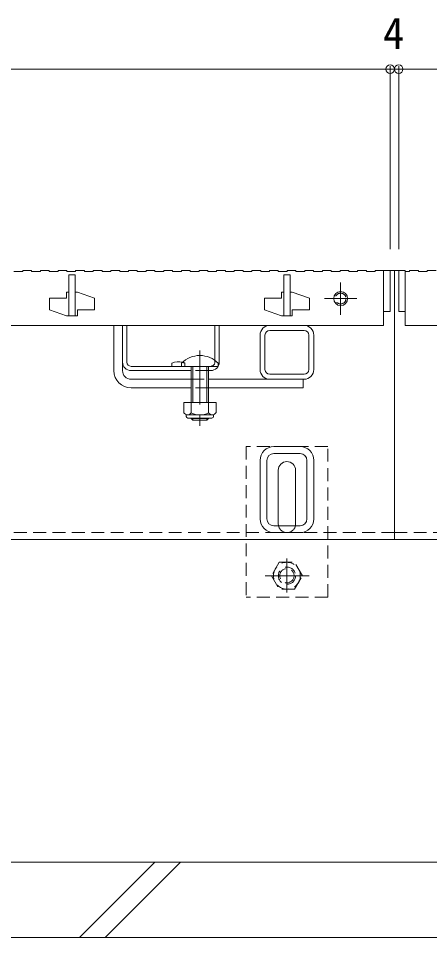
# Model space of a CAD drawing. Units: millimetres at full size, sheet at 1:5; details may follow other scales. Extents: x -1763 to 1942, y -1329 to 1372.
# Drawn here: x -436.7 to -245.4, y -795 to -367.8 of the extents above; entities that cross this region are included whole.
import ezdxf
from ezdxf.enums import TextEntityAlignment as Align

# ---------------------------------------------------------------- set-up
doc = ezdxf.new("R2010")
doc.units = ezdxf.units.MM
doc.header["$LTSCALE"] = 5
doc.header["$PDMODE"] = 32
doc.header["$PDSIZE"] = 4
for name, pattern in [('CHAIN1', [8, 5, -1, 1, -1]), ('CHAIN2', [12, 9, -1, 1, -1]), ('DASHED1', [1.8, 1.2, -0.6])]:
    doc.linetypes.add(name, pattern=pattern)
for name, color, linetype, lineweight in [('4-0_OUTLINE-0', 7, 'Continuous', 9), ('4-2_A_避難通路', 3, 'Continuous', 9), ('4-4_0108_天井情報・�', 7, 'Continuous', 9), ('4-F_10ﾎﾞﾙﾄ__1', 6, 'Continuous', 9)]:
    doc.layers.add(name, color=color, linetype=linetype, lineweight=lineweight)
doc.styles.add('ＭＳ ゴシック', font='')
doc.styles.get('ＭＳ ゴシック').set_extended_font_data('MS Gothic')

msp = doc.modelspace()

# ---------------------------------------------------------------- linework, layer by layer
at = {"layer": '4-0_OUTLINE-0'}
for p, q in [((-261.791, -609.969), (-261.791, -484.969)), ((-392.288, -531.469), (-392.288, -510.469)), ((-388.288, -531.469), (-388.288, -510.469)), ((-386.288, -527.469), (-386.288, -510.469)), ((-345.288, -526.693), (-345.288, -510.469)), ((-343.288, -527.469), (-343.288, -510.469)), ((-303.791, -510.469), (-319.791, -510.469)), ((-324.291, -530.969), (-324.291, -514.969)), ((-321.991, -530.969), (-321.991, -514.969)), ((-303.791, -512.769), (-319.791, -512.769)), ((-301.591, -514.969), (-301.591, -530.969)), ((-299.291, -514.969), (-299.291, -530.969)), ((-384.288, -529.469), (-347.288, -529.469)), ((-365.288, -527.969), (-365.288, -529.469)), ((-384.288, -531.469), (-356.288, -531.469)), ((-348.288, -531.469), (-347.288, -531.469)), ((-303.791, -533.169), (-319.791, -533.169)), ((-384.288, -535.469), (-356.288, -535.469)), ((-303.791, -535.469), (-348.288, -535.469)), ((-304.288, -535.469), (-304.288, -539.469)), ((-384.288, -539.469), (-356.288, -539.469)), ((-348.288, -539.469), (-304.288, -539.469)), ((-305.691, -566.769), (-317.891, -566.769)), ((-317.891, -569.969), (-305.691, -569.969)), ((-324.291, -600.369), (-324.291, -573.169)), ((-321.091, -573.169), (-321.091, -600.369)), ((-302.491, -600.369), (-302.491, -573.169)), ((-299.291, -573.169), (-299.291, -600.369)), ((-315.791, -602.769), (-315.791, -577.769)), ((-307.791, -602.769), (-307.791, -577.769)), ((-317.891, -603.569), (-305.691, -603.569)), ((-261.791, -609.969), (-1261.791, -609.969)), ((-305.691, -606.769), (-317.891, -606.769)), ((-261.791, -609.969), (-72.1, -609.969))]:
    msp.add_line(p, q, dxfattribs=at)
at = {"layer": '4-0_OUTLINE-0', "linetype": 'CHAIN1'}
msp.add_line((-352.288, -522.181), (-352.288, -560.154), dxfattribs=at)
at = {"layer": '4-0_OUTLINE-0', "color": 6}
for p, q in [((-360.788, -529.469), (-360.788, -527.969)), ((-360.788, -529.469), (-343.788, -529.469)), ((-356.288, -539.469), (-356.288, -529.469)), ((-355.538, -539.469), (-355.538, -529.469)), ((-349.038, -529.469), (-349.038, -539.469)), ((-348.288, -529.469), (-348.288, -539.469)), ((-343.788, -527.969), (-343.788, -529.469)), ((-356.288, -546.238), (-356.288, -539.469)), ((-355.538, -546.238), (-355.538, -539.469)), ((-349.038, -539.469), (-349.038, -546.238)), ((-348.288, -539.469), (-348.288, -546.238)), ((-356.288, -553.769), (-356.288, -553.538)), ((-348.288, -553.769), (-356.288, -553.769)), ((-355.538, -554.469), (-356.288, -553.769)), ((-355.538, -554.469), (-355.538, -553.538)), ((-349.038, -554.469), (-355.538, -554.469)), ((-348.288, -553.538), (-348.288, -553.769))]:
    msp.add_line(p, q, dxfattribs=at)
at = {"layer": '4-0_OUTLINE-0', "linetype": 'DASHED1'}
for p, q in [((-359.288, -527.969), (-359.288, -529.469)), ((-345.288, -526.693), (-345.288, -527.469)), ((-348.288, -531.469), (-356.288, -531.469)), ((-356.288, -535.469), (-348.288, -535.469)), ((-348.288, -539.469), (-356.288, -539.469)), ((-330.791, -566.769), (-330.791, -636.769)), ((-292.791, -566.769), (-330.791, -566.769)), ((-292.791, -636.769), (-292.791, -566.769)), ((-261.791, -606.769), (-1261.791, -606.769)), ((-261.791, -606.769), (-72.1, -606.769)), ((-292.791, -636.769), (-330.791, -636.769))]:
    msp.add_line(p, q, dxfattribs=at)
at = {"layer": '4-0_OUTLINE-0', "color": 2}
for p, q in [((-356.288, -546.238), (-356.288, -551.039)), ((-348.288, -546.238), (-348.288, -551.038)), ((-344.788, -546.238), (-344.788, -551.038)), ((-358.638, -552.788), (-358.638, -551.948)), ((-346.538, -552.038), (-358.038, -552.038)), ((-357.888, -553.538), (-346.688, -553.538)), ((-345.938, -552.788), (-345.938, -551.948))]:
    msp.add_line(p, q, dxfattribs=at)
at = {"layer": '4-0_OUTLINE-0', "color": 2, "linetype": 'CHAIN1'}
for p, q in [((-311.791, -618.839), (-311.791, -634.529)), ((-321.858, -626.769), (-301.461, -626.769))]:
    msp.add_line(p, q, dxfattribs=at)
at = {"layer": '4-0_OUTLINE-0', "color": 2, "linetype": 'DASHED1'}
for p, q in [((-315.391, -620.534), (-318.991, -626.769)), ((-315.391, -620.534), (-308.191, -620.534)), ((-318.991, -626.769), (-315.391, -633.005)), ((-308.191, -633.005), (-315.391, -633.005))]:
    msp.add_line(p, q, dxfattribs=at)
at = {"layer": '4-0_OUTLINE-0'}
msp.add_lwpolyline([(-259.791, -484.969), (-261.791, -484.969), (-263.791, -484.969)], dxfattribs=at)
at = {"layer": '4-0_OUTLINE-0', "color": 2}
msp.add_lwpolyline([(-344.788, -546.238), (-359.788, -546.238), (-359.788, -551.039)], dxfattribs=at)
at = {"layer": '4-0_OUTLINE-0', "color": 6}
msp.add_lwpolyline([(-349.038, -553.538), (-349.038, -554.469), (-348.288, -553.769)], dxfattribs=at)
at = {"layer": '4-0_OUTLINE-0', "color": 2, "linetype": 'DASHED1'}
msp.add_lwpolyline([(-308.191, -633.005), (-304.591, -626.769), (-308.191, -620.534)], dxfattribs=at)
for radius in [6.235, 4, 3.323]:
    msp.add_circle((-311.791, -626.769), radius, dxfattribs=at)
at = {"layer": '4-0_OUTLINE-0'}
for centre, radius, start, end in [((-319.791, -514.969), 4.5, 90, 180), ((-303.791, -514.969), 4.5, 0, 90), ((-319.791, -514.969), 2.2, 90, 180), ((-303.791, -514.969), 2.2, 0, 90), ((-384.288, -527.469), 4, 180, 270), ((-384.288, -527.469), 2, 180, 270), ((-362.288, -535.169), 7.8, 76.01978, 112.61986), ((-347.288, -527.469), 4, 270, 0), ((-384.288, -531.469), 8, 180, 270), ((-384.288, -531.469), 4, 180, 270), ((-319.791, -530.969), 4.5, 180, 270), ((-319.791, -530.969), 2.2, 180, 270), ((-303.791, -530.969), 2.2, 270, 0), ((-303.791, -530.969), 4.5, 270, 0), ((-317.891, -573.169), 6.4, 90, 180), ((-305.691, -573.169), 6.4, 0, 90), ((-317.891, -573.169), 3.2, 90, 180), ((-305.691, -573.169), 3.2, 0, 90), ((-311.791, -577.769), 4, 90, 180), ((-311.791, -577.769), 4, 0, 90), ((-317.891, -600.369), 6.4, 180, 270), ((-317.891, -600.369), 3.2, 180, 270), ((-305.691, -600.369), 3.2, 270, 0), ((-305.691, -600.369), 6.4, 270, 0), ((-311.791, -602.769), 4, 180, 205.15066), ((-311.791, -602.769), 4, 334.84934, 0)]:
    msp.add_arc(centre, radius, start, end, dxfattribs=at)
at = {"layer": '4-0_OUTLINE-0', "color": 6}
msp.add_arc((-352.288, -536.44), 12, 44.90053, 135.09947, dxfattribs=at)
at = {"layer": '4-0_OUTLINE-0', "linetype": 'DASHED1'}
for centre, radius, start, end in [((-362.288, -535.169), 7.8, 67.38014, 76.01978), ((-347.288, -527.469), 2, 270, 0), ((-311.791, -602.769), 4, 205.15066, 270), ((-311.791, -602.769), 4, 270, 334.84934)]:
    msp.add_arc(centre, radius, start, end, dxfattribs=at)
at = {"layer": '4-0_OUTLINE-0', "color": 2}
for centre, radius, start, end in [((-358.038, -550.007), 2.031, 210.51797, 329.48203), ((-352.288, -543.538), 8.5, 241.92867, 298.07147), ((-346.538, -550.007), 2.031, 210.51451, 329.48514), ((-357.888, -552.788), 0.75, 180, 270), ((-346.688, -552.788), 0.75, 270, 0)]:
    msp.add_arc(centre, radius, start, end, dxfattribs=at)
at = {"layer": '4-2_A_避難通路'}
for p, q in [((-438.791, -485.469), (-434.691, -485.469)), ((-434.691, -484.969), (-434.691, -485.469)), ((-434.691, -484.969), (-430.591, -484.969)), ((-430.591, -484.969), (-430.591, -485.469)), ((-430.591, -485.469), (-426.491, -485.469)), ((-426.491, -484.969), (-426.491, -485.469)), ((-426.491, -484.969), (-422.391, -484.969)), ((-422.391, -484.969), (-422.391, -485.469)), ((-422.391, -485.469), (-418.291, -485.469)), ((-418.291, -484.969), (-418.291, -485.469)), ((-418.291, -484.969), (-414.191, -484.969)), ((-414.191, -484.969), (-414.191, -485.469)), ((-414.191, -485.469), (-410.091, -485.469)), ((-413.291, -486.969), (-413.291, -505.969)), ((-410.091, -484.969), (-410.091, -485.469)), ((-410.091, -484.969), (-405.991, -484.969)), ((-405.991, -484.969), (-405.991, -485.469)), ((-405.991, -485.469), (-401.891, -485.469)), ((-401.891, -484.969), (-401.891, -485.469)), ((-401.891, -484.969), (-397.791, -484.969)), ((-397.791, -484.969), (-397.791, -485.469)), ((-397.791, -485.469), (-393.691, -485.469)), ((-393.691, -484.969), (-393.691, -485.469)), ((-393.691, -484.969), (-389.591, -484.969)), ((-389.591, -484.969), (-389.591, -485.469)), ((-389.591, -485.469), (-385.491, -485.469)), ((-385.491, -484.969), (-385.491, -485.469)), ((-385.491, -484.969), (-381.391, -484.969)), ((-381.391, -484.969), (-381.391, -485.469)), ((-381.391, -485.469), (-377.291, -485.469)), ((-377.291, -484.969), (-377.291, -485.469)), ((-377.291, -484.969), (-373.191, -484.969)), ((-373.191, -484.969), (-373.191, -485.469)), ((-373.191, -485.469), (-369.091, -485.469)), ((-369.091, -484.969), (-369.091, -485.469)), ((-369.091, -484.969), (-364.991, -484.969)), ((-364.991, -484.969), (-364.991, -485.469)), ((-364.991, -485.469), (-360.891, -485.469)), ((-360.891, -484.969), (-360.891, -485.469)), ((-360.891, -484.969), (-356.791, -484.969)), ((-356.791, -484.969), (-356.791, -485.469)), ((-356.791, -485.469), (-352.691, -485.469)), ((-352.691, -484.969), (-352.691, -485.469)), ((-352.691, -484.969), (-348.591, -484.969)), ((-348.591, -484.969), (-348.591, -485.469)), ((-348.591, -485.469), (-344.491, -485.469)), ((-344.491, -484.969), (-344.491, -485.469)), ((-344.491, -484.969), (-340.391, -484.969)), ((-340.391, -484.969), (-340.391, -485.469)), ((-340.391, -485.469), (-336.291, -485.469)), ((-336.291, -484.969), (-336.291, -485.469)), ((-336.291, -484.969), (-332.191, -484.969)), ((-332.191, -484.969), (-332.191, -485.469)), ((-332.191, -485.469), (-328.091, -485.469)), ((-328.091, -484.969), (-328.091, -485.469)), ((-328.091, -484.969), (-323.991, -484.969)), ((-323.991, -484.969), (-323.991, -485.469)), ((-323.991, -485.469), (-319.891, -485.469)), ((-319.891, -484.969), (-319.891, -485.469)), ((-319.891, -484.969), (-315.791, -484.969)), ((-315.791, -484.969), (-315.791, -485.469)), ((-315.791, -485.469), (-311.691, -485.469)), ((-313.291, -486.969), (-313.291, -505.969)), ((-311.691, -484.969), (-311.691, -485.469)), ((-311.691, -484.969), (-307.591, -484.969)), ((-307.591, -484.969), (-307.591, -485.469)), ((-307.591, -485.469), (-303.491, -485.469)), ((-303.491, -484.969), (-303.491, -485.469)), ((-303.491, -484.969), (-299.391, -484.969)), ((-299.391, -484.969), (-299.391, -485.469)), ((-299.391, -485.469), (-295.291, -485.469)), ((-295.291, -484.969), (-295.291, -485.469)), ((-295.291, -484.969), (-291.191, -484.969)), ((-291.191, -484.969), (-291.191, -485.469)), ((-291.191, -485.469), (-287.091, -485.469)), ((-287.091, -484.969), (-287.091, -485.469)), ((-287.091, -484.969), (-282.991, -484.969)), ((-282.991, -484.969), (-282.991, -485.469)), ((-282.991, -485.469), (-278.891, -485.469)), ((-278.891, -484.969), (-278.891, -485.469)), ((-278.891, -484.969), (-274.791, -484.969)), ((-274.791, -484.969), (-274.791, -485.469)), ((-274.791, -485.469), (-270.691, -485.469)), ((-270.691, -484.969), (-270.691, -485.469)), ((-259.791, -484.969), (-259.791, -503.969)), ((-259.791, -484.969), (-256.791, -484.969)), ((-256.791, -484.969), (-256.791, -510.469)), ((-256.791, -485.469), (-254.691, -485.469)), ((-254.691, -484.969), (-254.691, -485.469)), ((-250.591, -485.469), (-246.491, -485.469)), ((-246.491, -484.969), (-246.491, -485.469)), ((-246.491, -484.969), (-242.391, -484.969)), ((-414.291, -494.969), (-414.291, -497.719)), ((-413.291, -494.969), (-414.291, -494.969)), ((-409.291, -494.969), (-410.291, -494.969)), ((-409.291, -494.969), (-401.291, -497.719)), ((-314.291, -494.969), (-314.291, -497.719)), ((-313.291, -494.969), (-314.291, -494.969)), ((-309.291, -494.969), (-310.291, -494.969)), ((-309.291, -494.969), (-301.291, -497.719)), ((-422.291, -497.719), (-422.291, -503.219)), ((-422.291, -497.719), (-414.291, -497.719)), ((-401.291, -497.719), (-401.291, -503.219)), ((-322.291, -497.719), (-322.291, -503.219)), ((-322.291, -497.719), (-314.291, -497.719)), ((-301.291, -497.719), (-301.291, -503.219)), ((-422.291, -503.219), (-414.291, -505.969)), ((-409.291, -503.219), (-409.291, -505.969)), ((-409.291, -503.219), (-401.291, -503.219)), ((-322.291, -503.219), (-314.291, -505.969)), ((-309.291, -503.219), (-309.291, -505.969)), ((-309.291, -503.219), (-301.291, -503.219)), ((-266.791, -503.969), (-263.791, -503.969)), ((-259.791, -503.969), (-256.791, -503.969)), ((-409.291, -505.969), (-414.291, -505.969)), ((-309.291, -505.969), (-314.291, -505.969)), ((-1256.791, -510.469), (-266.791, -510.469)), ((-256.791, -510.469), (-71.791, -510.469))]:
    msp.add_line(p, q, dxfattribs=at)
at = {"layer": '4-2_A_避難通路', "linetype": 'CHAIN2'}
for p, q in [((-286.791, -490.469), (-286.791, -505.469)), ((-294.291, -497.969), (-279.291, -497.969))]:
    msp.add_line(p, q, dxfattribs=at)
at = {"layer": '4-2_A_避難通路'}
for points in [[(-413.291, -486.969), (-410.291, -486.969), (-410.291, -505.969)], [(-313.291, -486.969), (-310.291, -486.969), (-310.291, -505.969)], [(-270.691, -484.969), (-266.791, -484.969), (-266.791, -510.469)], [(-266.791, -484.969), (-263.791, -484.969), (-263.791, -503.969)], [(-254.691, -484.969), (-250.591, -484.969), (-250.591, -485.469)]]:
    msp.add_lwpolyline(points, dxfattribs=at)
msp.add_circle((-286.791, -497.969), 3.25, dxfattribs=at)
at = {"layer": '4-2_A_避難通路', "linetype": 'DASHED1'}
msp.add_circle((-286.791, -497.969), 2.5, dxfattribs=at)
at = {"layer": '4-4_0108_天井情報・�'}
for p, q in [((-1259.791, -391.399), (-263.791, -391.399)), ((-263.791, -389.899), (-263.791, -474.969)), ((-263.791, -391.399), (-259.791, -391.399)), ((-259.791, -389.899), (-259.791, -474.969)), ((-259.791, -391.399), (-71.791, -391.399))]:
    msp.add_line(p, q, dxfattribs=at)
for p in [(-263.791, -391.399), (-259.791, -391.399)]:
    msp.add_point(p, dxfattribs=at)
at = {"layer": '4-F_10ﾎﾞﾙﾄ__1'}
for p, q in [((-62.1, -759.969), (-1462.1, -759.969)), ((-373.3, -759.969), (-408.3, -794.969)), ((-361.279, -759.969), (-396.279, -794.969)), ((-62.1, -794.969), (-1462.1, -794.969))]:
    msp.add_line(p, q, dxfattribs=at)

# ---------------------------------------------------------------- texts
at = {"layer": '4-4_0108_天井情報・�', "color": 2, "style": 'ＭＳ ゴシック'}
msp.add_text('4', height=14.66, dxfattribs=at).set_placement((-267.1, -386.399), align=Align.BOTTOM_LEFT)

doc.saveas('drawing.dxf')
